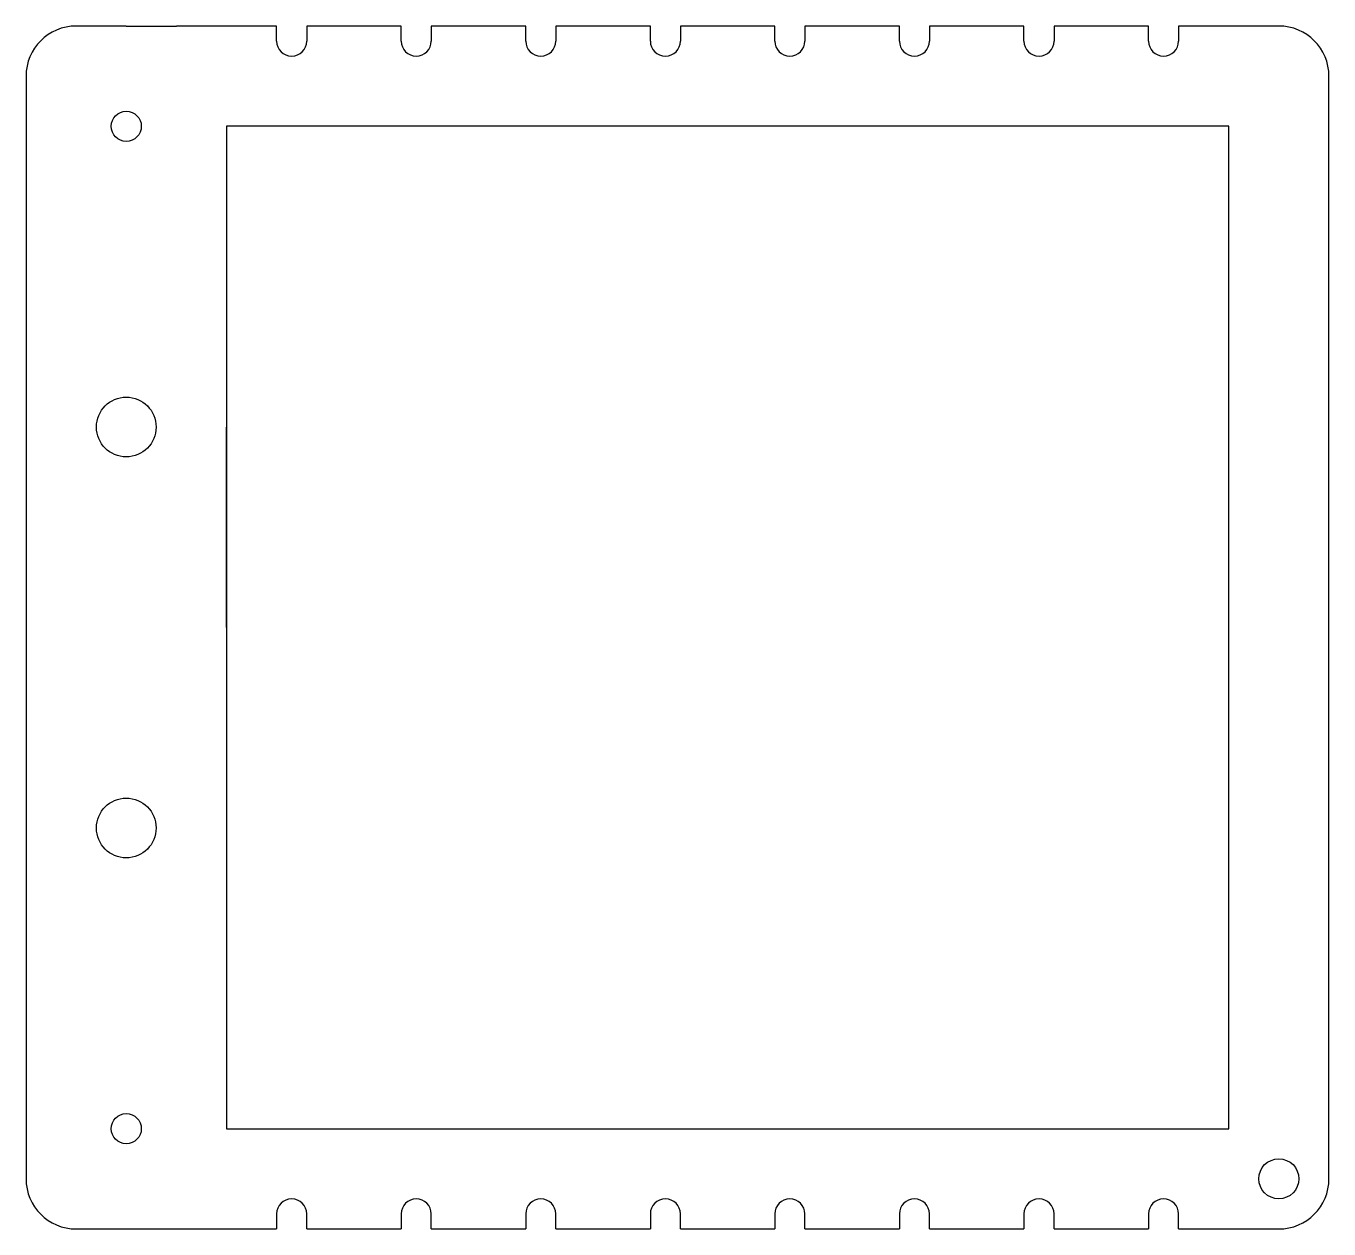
# Model space of a CAD drawing. Header units: millimetres. Extents: x -10 to 120, y 0 to 120.
import ezdxf

# ---------------------------------------------------------------- set-up
doc = ezdxf.new("R2010")
doc.units = ezdxf.units.MM
doc.layers.get('0').update_dxf_attribs({"linetype": 'CONTINUOUS'})

msp = doc.modelspace()

# ---------------------------------------------------------------- linework, layer by layer
for p, q in [((0, 120), (-5, 120)), ((0, 120), (5, 120)), ((15, 120), (5, 120)), ((15, 118.5), (15, 120)), ((18, 120), (18, 118.5)), ((27.43, 120), (18, 120)), ((27.43, 118.5), (27.43, 120)), ((30.43, 120), (30.43, 118.5)), ((39.86, 120), (30.43, 120)), ((39.86, 118.5), (39.86, 120)), ((42.86, 120), (42.86, 118.5)), ((52.29, 120), (42.86, 120)), ((52.29, 118.5), (52.29, 120)), ((55.29, 120), (55.29, 118.5)), ((64.71, 120), (55.29, 120)), ((64.71, 118.5), (64.71, 120)), ((67.71, 120), (67.71, 118.5)), ((77.14, 120), (67.71, 120)), ((77.14, 118.5), (77.14, 120)), ((80.14, 120), (80.14, 118.5)), ((89.57, 120), (80.14, 120)), ((89.57, 118.5), (89.57, 120)), ((92.57, 120), (92.57, 118.5)), ((102, 120), (92.57, 120)), ((102, 118.5), (102, 120)), ((105, 120), (105, 118.5)), ((115, 120), (105, 120)), ((16.5, 117), (16.5, 117)), ((28.93, 117), (28.93, 117)), ((41.36, 117), (41.36, 117)), ((53.79, 117), (53.79, 117)), ((66.21, 117), (66.21, 117)), ((78.64, 117), (78.64, 117)), ((91.07, 117), (91.07, 117)), ((103.5, 117), (103.5, 117)), ((-10, 115), (-10, 5)), ((120, 5), (120, 115)), ((10, 60), (10, 80)), ((16.5, 3), (16.5, 3)), ((28.93, 3), (28.93, 3)), ((41.36, 3), (41.36, 3)), ((53.79, 3), (53.79, 3)), ((66.21, 3), (66.21, 3)), ((78.64, 3), (78.64, 3)), ((91.07, 3), (91.07, 3)), ((103.5, 3), (103.5, 3)), ((15, 1.5), (15, 0)), ((18, 0), (18, 1.5)), ((27.43, 1.5), (27.43, 0)), ((30.43, 0), (30.43, 1.5)), ((39.86, 1.5), (39.86, 0)), ((42.86, 0), (42.86, 1.5)), ((52.29, 1.5), (52.29, 0)), ((55.29, 0), (55.29, 1.5)), ((64.71, 1.5), (64.71, 0)), ((67.71, 0), (67.71, 1.5)), ((77.14, 1.5), (77.14, 0)), ((80.14, 0), (80.14, 1.5)), ((89.57, 1.5), (89.57, 0)), ((92.57, 0), (92.57, 1.5)), ((102, 1.5), (102, 0)), ((105, 0), (105, 1.5)), ((-5, 0), (0, 0)), ((0, 0), (15, 0)), ((18, 0), (27.43, 0)), ((30.43, 0), (39.86, 0)), ((42.86, 0), (52.29, 0)), ((55.29, 0), (64.71, 0)), ((67.71, 0), (77.14, 0)), ((80.14, 0), (89.57, 0)), ((92.57, 0), (102, 0)), ((105, 0), (115, 0))]:
    msp.add_line(p, q)
msp.add_lwpolyline([(10, 10), (110, 10), (110, 110), (10, 110)], close=True)
for centre, radius in [((0, 110), 1.5), ((0, 80), 2.98), ((0, 40), 2.98), ((0, 10), 1.5), ((115, 5), 2)]:
    msp.add_circle(centre, radius)
for centre, radius, start, end in [((-5, 115), 5, 90, 180), ((115, 115), 5, 0, 90), ((16.5, 118.5), 1.5, 180, 270), ((16.5, 118.5), 1.5, -90, 0), ((28.93, 118.5), 1.5, 180, 270), ((28.93, 118.5), 1.5, -90, 0), ((41.36, 118.5), 1.5, 180, 270), ((41.36, 118.5), 1.5, -90, 0), ((53.79, 118.5), 1.5, 180, 270), ((53.79, 118.5), 1.5, -90, 0), ((66.21, 118.5), 1.5, 180, 270), ((66.21, 118.5), 1.5, -90, 0), ((78.64, 118.5), 1.5, 180, 270), ((78.64, 118.5), 1.5, -90, 0), ((91.07, 118.5), 1.5, 180, 270), ((91.07, 118.5), 1.5, -90, 0), ((103.5, 118.5), 1.5, 180, 270), ((103.5, 118.5), 1.5, -90, 0), ((-5, 5), 5, 180, 270), ((115, 5), 5, -90, 0), ((16.5, 1.5), 1.5, 90, 180), ((16.5, 1.5), 1.5, 0, 90), ((28.93, 1.5), 1.5, 90, 180), ((28.93, 1.5), 1.5, 0, 90), ((41.36, 1.5), 1.5, 90, 180), ((41.36, 1.5), 1.5, 0, 90), ((53.79, 1.5), 1.5, 90, 180), ((53.79, 1.5), 1.5, 0, 90), ((66.21, 1.5), 1.5, 90, 180), ((66.21, 1.5), 1.5, 0, 90), ((78.64, 1.5), 1.5, 90, 180), ((78.64, 1.5), 1.5, 0, 90), ((91.07, 1.5), 1.5, 90, 180), ((91.07, 1.5), 1.5, 0, 90), ((103.5, 1.5), 1.5, 90, 180), ((103.5, 1.5), 1.5, 0, 90)]:
    msp.add_arc(centre, radius, start, end)

doc.saveas('drawing.dxf')
